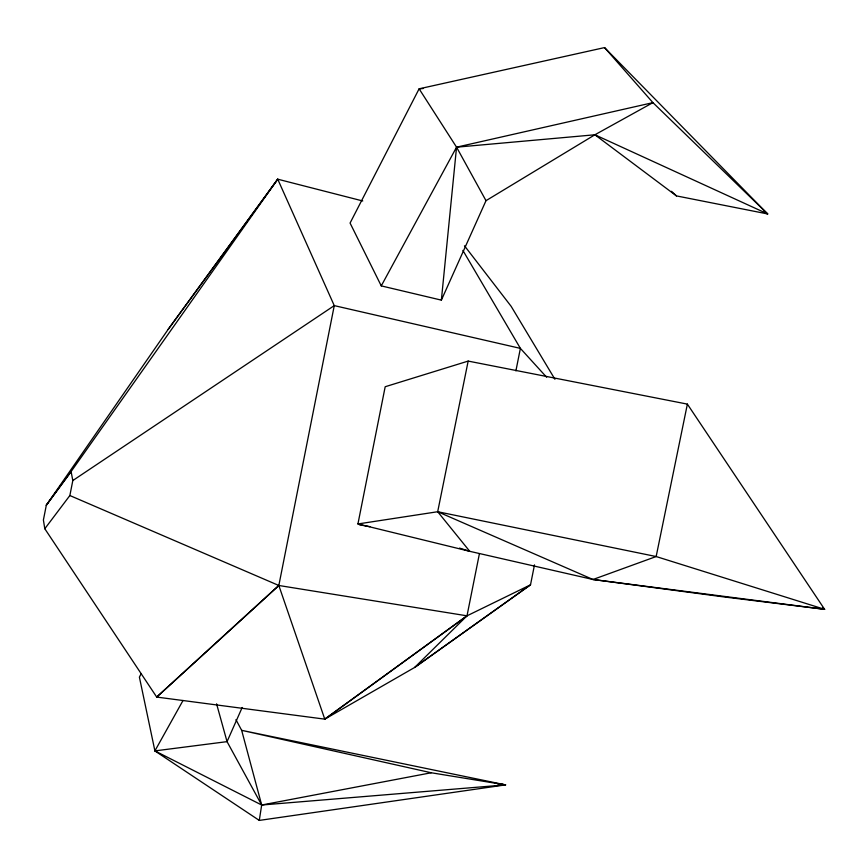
<?xml version="1.0" encoding="UTF-8"?>
<svg xmlns="http://www.w3.org/2000/svg" width="868" height="868" viewBox="0 0 868 868"><rect width="100%" height="100%" fill="white"/><g stroke="black" fill="none" stroke-linecap="round" stroke-linejoin="round"><path stroke-width="1.3" d="M441.367 300.133L456.557 147.18L419.114 88.818L604.562 47.588L767.648 213.94L676.432 195.897L594.895 134.779L456.557 147.18L381.258 285.887L441.367 300.133L486.004 200.671L594.895 134.779L652.931 102.641L767.648 213.94L594.895 134.779M141.267 673.557L139.39 677.116L154.905 750.896L261.68 805.016L505.556 784.878L431.233 772.759L241.662 730.335L505.556 784.878L259.282 820.412L261.68 805.016L241.662 730.335L235.944 719.659M534.493 564.884L530.511 584.815L414.6 667.481L324.773 719.149L156.707 697.069L44.8 528.742L69.863 495.53L72.814 480.546L71.089 471.563L277.727 179.188L362.748 200.975M357.931 523.957L385.186 386.737L468.167 361.088L687.38 404.119L824.6 609.314L723.771 596.913L592.996 579.499L469.751 551.321L357.931 523.957L437.689 511.729L656.154 556.54L824.6 609.314L822.582 607.524M479.429 553.6L467.006 615.824L414.6 667.481L530.511 584.815L467.006 615.824L324.773 719.149L278.834 585.488L334.267 305.623L277.727 179.188L168.197 329.341L46.33 505.176L43.4 519.986L44.8 528.742M515.896 370.886L520.388 348.383L462.894 250.418M459.541 548.099L469.751 551.321L437.689 511.729L468.167 361.088M687.38 404.119L656.154 556.54L592.996 579.499L437.689 511.729M242.183 707.485L227.047 741.641L261.68 805.016L431.233 772.759M259.282 820.412L154.905 750.896L183.029 700.476M277.727 179.188L168.197 329.341M324.773 719.149L467.006 615.824L278.834 585.488L69.863 495.53M72.814 480.546L334.267 305.623L520.388 348.383L546.634 377.233M154.905 750.896L227.047 741.641L216.577 703.84M423.15 88.525L419.114 88.818L350.075 223.065L381.258 285.887M592.996 579.499L824.6 609.314M497.505 783.739L505.556 784.878M359.363 524.782L369.898 526.659M764.209 211.803L767.648 213.94M671.496 191.307L676.432 195.897M604.562 47.588L652.931 102.641L456.557 147.18L486.004 200.671M464.478 245.796L511.154 306.339L554.945 379.283M71.089 471.563L46.33 505.176L71.089 471.563M278.834 585.488L156.707 697.069L278.834 585.488"/></g></svg>
